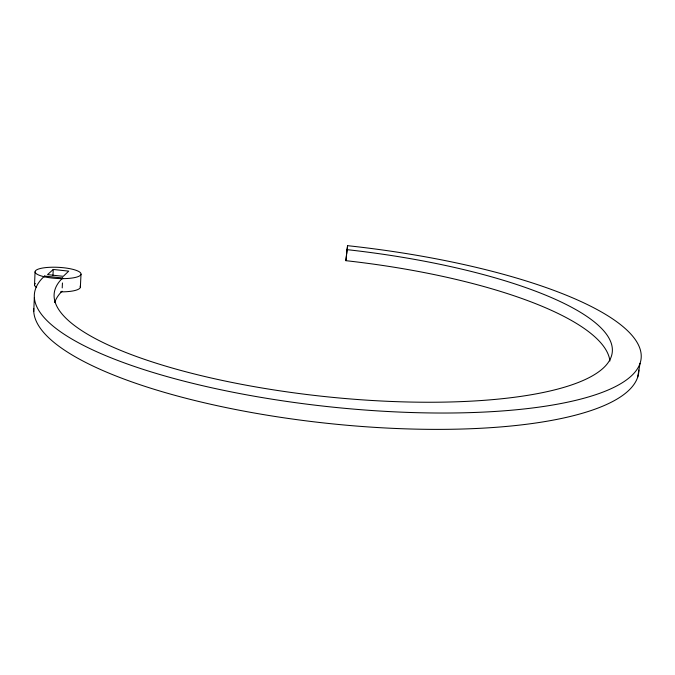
<?xml version="1.0" encoding="UTF-8"?>
<svg xmlns="http://www.w3.org/2000/svg" width="675" height="675" viewBox="0 0 675 675"><rect width="100%" height="100%" fill="white"/><g stroke="black" fill="none" stroke-linecap="round" stroke-linejoin="round"><path stroke-width="1.01" d="M34.526 285.019L35.058 271.932M33.75 311.58L34.324 297.582M44.55 276.877L44.584 276.05L62.674 278.007A280.505 74.233 6 0 0 282.935 391.281A280.505 74.233 6 0 0 610.462 358.619A280.505 74.233 6 0 0 347.043 249.649L347.574 245.675A305.1 81.059 6.1 0 1 639.47 364.871A305.1 81.059 6.1 0 1 281.914 400.714A305.1 81.059 6.1 0 1 44.584 276.05M52.962 275.425L53.232 269.46L68.715 271.139L63.29 276.328L47.545 274.624L53.232 269.46M62.218 287.913L62.446 282.968M62.64 278.834L62.674 278.007M80.359 287.246L81.008 274.261A23.018 5.603 2.9 0 0 47.444 267.443A23.018 5.603 2.9 0 0 45.681 277.062A23.018 5.603 2.9 0 0 81.008 274.261M609.896 360.99A279.678 76.866 6 0 0 345.87 260.677L347.043 249.649M346.629 254.517L345.87 260.677M346.697 253.842L347.574 245.675M637.664 377.19L640.069 363.31M54.675 302.543A279.678 76.866 6 0 1 62.058 291.203M638.896 370.027A304.189 83.928 6.1 0 1 332.775 423.9A304.189 83.928 6.1 0 1 33.758 308.458M80.131 286.116A22.95 5.805 2.8 0 1 60.615 291.845M36.551 287.398A22.95 5.805 2.8 0 1 35.303 283.449"/></g></svg>
